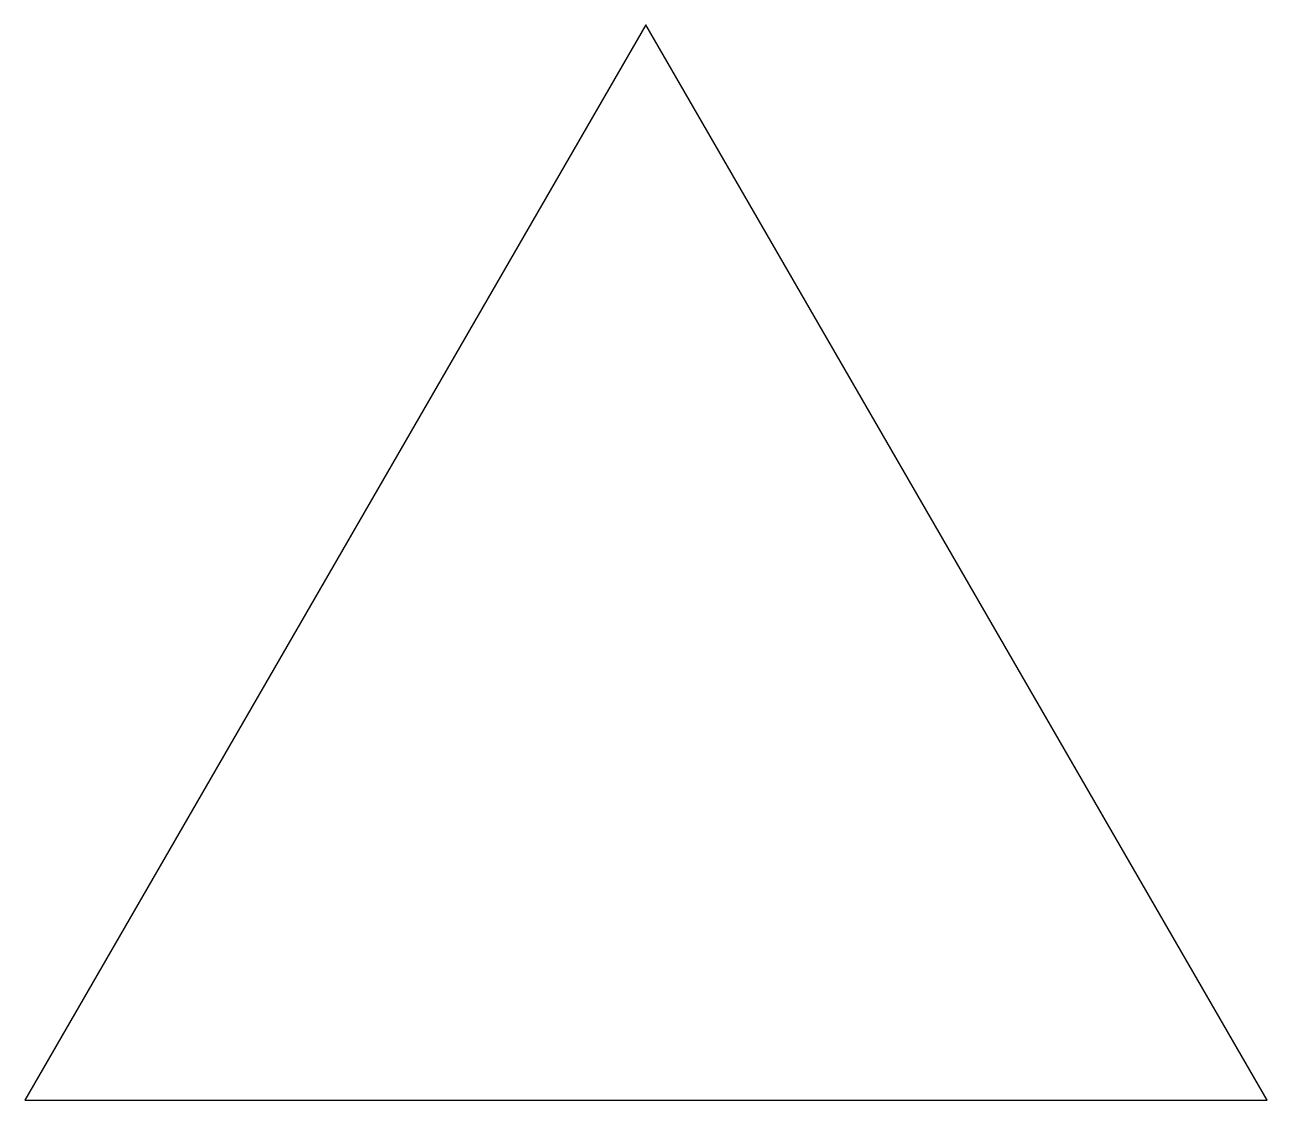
# Model space of a CAD drawing. Header units: metres. Extents: x -50 to 50, y -29 to 58.
import ezdxf

# ---------------------------------------------------------------- set-up
doc = ezdxf.new("R2010")
doc.units = ezdxf.units.M

msp = doc.modelspace()

# ---------------------------------------------------------------- linework, layer by layer
for p, q in [((0, 57.735), (-50, -28.8675)), ((50, -28.8675), (0, 57.735)), ((-50, -28.8675), (50, -28.8675))]:
    msp.add_line(p, q)

doc.saveas('drawing.dxf')
